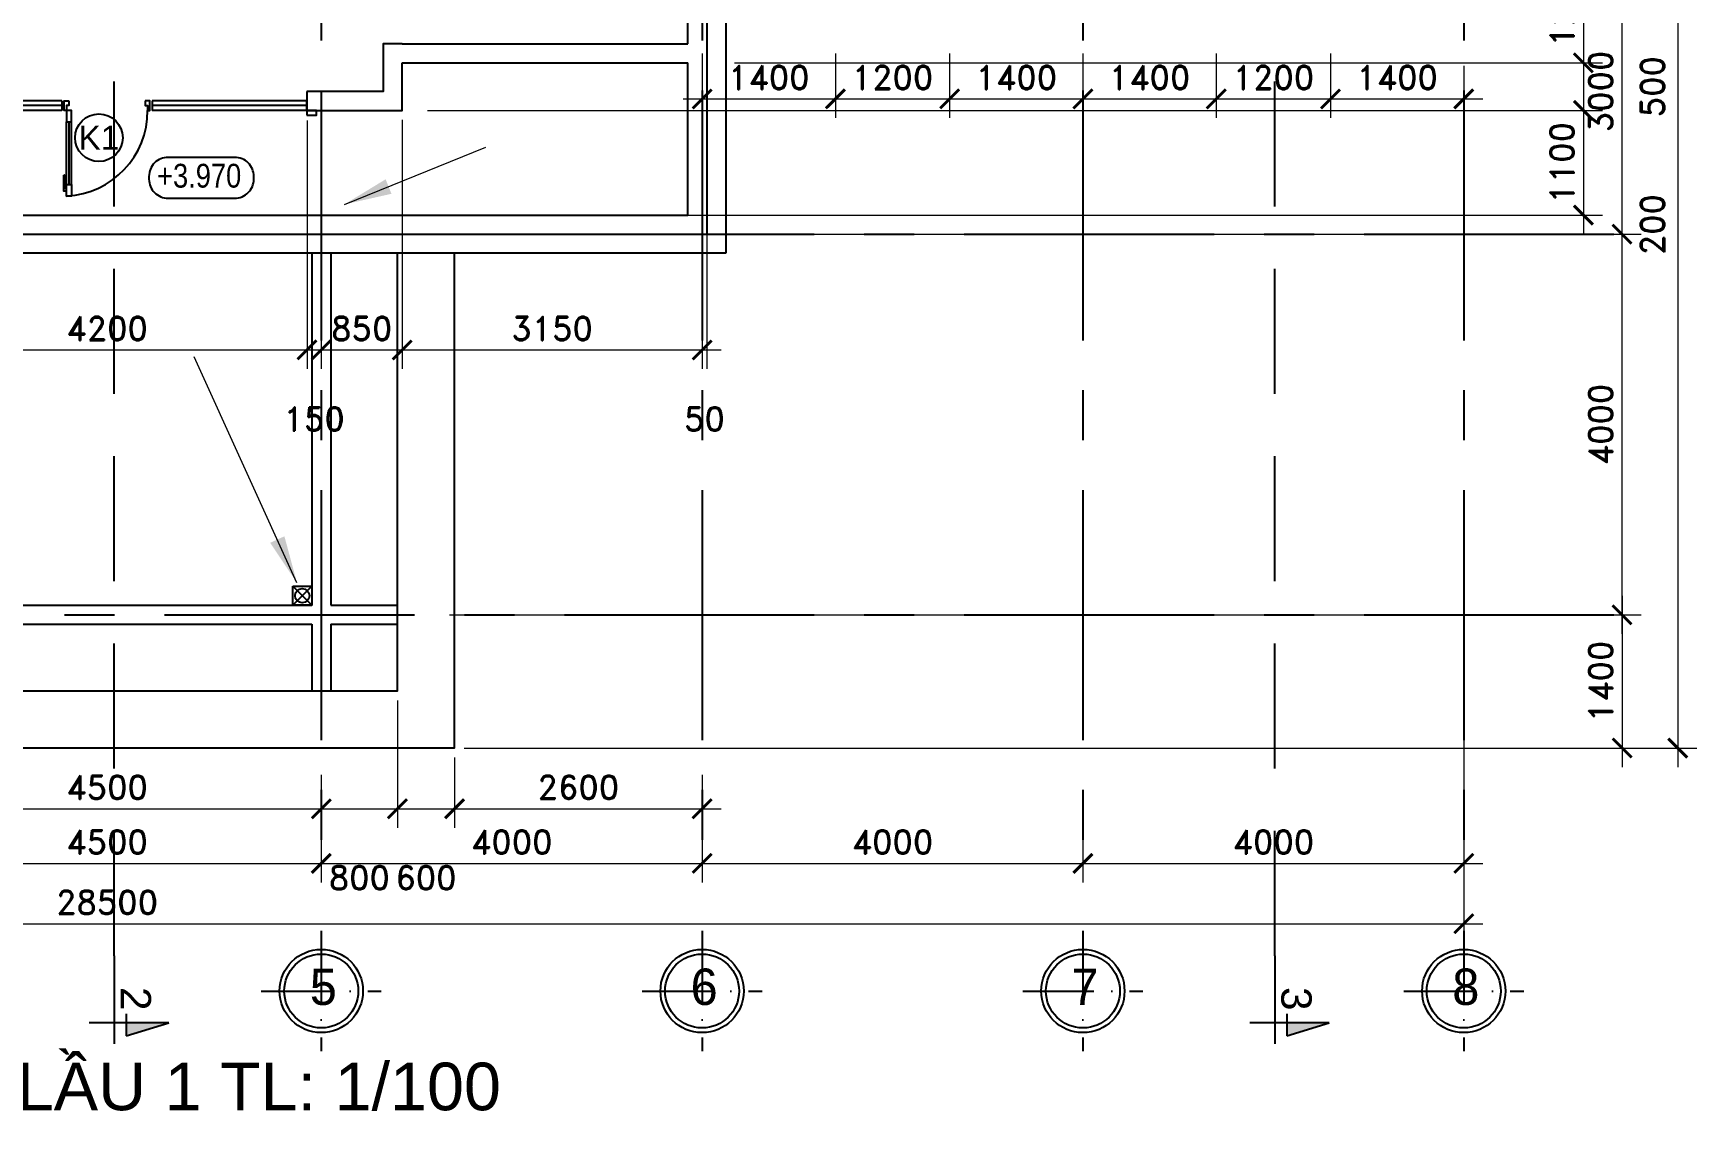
# Model space of a CAD drawing. Header units: inches. Extents: x 452443 to 881249, y 975131 to 1198310.
# Drawn here: x 640415 to 657887, y 1071120 to 1082547 of the extents above; entities that cross this region are included whole.
import ezdxf
from ezdxf.enums import TextEntityAlignment as Align

# ---------------------------------------------------------------- set-up
doc = ezdxf.new("R2010")
doc.units = ezdxf.units.IN
doc.header["$LTSCALE"] = 3.5
doc.header["$MEASUREMENT"] = 0
for name, pattern in [('ACAD_ISO10W100', [18, 12, -3, 0, -3]), ('CENTER', [2, 1.25, -0.25, 0.25, -0.25]), ('HIDDEN', [0.375, 0.25, -0.125])]:
    doc.linetypes.add(name, pattern=pattern)
for name, color, linetype in [('DOOR-84', 84, 'Continuous'), ('hatch', 4, 'Continuous'), ('hatch vl', 4, 'Continuous'), ('HATCH47', 47, 'Continuous'), ('Net thay', 140, 'Continuous'), ('Netcat', 5, 'Continuous'), ('Netthay_126', 126, 'Continuous'), ('NOI THAT', 42, 'Continuous'), ('phong', 2, 'Continuous'), ('text', 3, 'Continuous'), ('TEXT2', 7, 'Continuous'), ('thuocdo', 3, 'Continuous'), ('Truc', 252, 'Continuous'), ('VISIONABLE-LINE126', 126, 'Continuous')]:
    doc.layers.add(name, color=color, linetype=linetype)
doc.styles.add('chu 1', font='VHELVEN0.TTF')
doc.styles.add('romand', font='romand.shx')
doc.styles.add('STYLE5', font='VAVON_.TTF')
doc.styles.add('THONG', font='VHELVCN0.TTF', dxfattribs={"height": 250})
doc.styles.add('VNI-HELVE', font='VHELVEN0.TTF')
doc.dimstyles.new('TL100', dxfattribs={"dimscale": 100, "dimtxt": 2.5, "dimasz": 2, "dimexe": 2, "dimexo": 1, "dimgap": 1, "dimtad": 1, "dimdec": 0, "dimzin": 0, "dimdsep": 46, "dimtxsty": 'romand', "dimblk": 'ARCHTICK', "dimcen": 2, "dimdle": 2, "dimclrd": 256, "dimclre": 256, "dimclrt": 7, "dimadec": 0, "dimazin": 0, "dimtfac": 0.004, "dimtdec": 0, "dimtmove": 2, "dimatfit": 3, "dimfxl": 1, "dimtolj": 1, "dimtzin": 0, "dimlwd": 20, "dimlwe": 20, "dimarcsym": 1})

# ---------------------------------------------------------------- blocks, each defined once
blk = doc.blocks.new('truc tron')
at = {"layer": 'DOOR-84', "linetype": 'ACAD_ISO10W100', "ltscale": 20}
for p, q in [((0, -710), (0, 710)), ((710, 0), (-710, 0))]:
    blk.add_line(p, q, dxfattribs=at)
at = {"layer": 'DOOR-84', "linetype": 'Continuous'}
blk.add_circle((0, 0), 492, dxfattribs=at)
at = {"layer": 'NOI THAT', "linetype": 'Continuous'}
blk.add_circle((0, 0), 437, dxfattribs=at)
blk = doc.blocks.new('CUAB900')
for p, q in [((50, 780), (50, 120)), ((75, 120), (75, 780)), ((25, 51), (25, 79))]:
    blk.add_line(p, q)
for points in [[(50, 1000), (50, 950), (25, 950), (25, 900), (0, 900), (0, 1000)], [(850, 1000), (850, 950), (875, 950), (875, 900), (900, 900), (900, 1000)]]:
    blk.add_lwpolyline(points, close=True)
for points in [[(25, 780), (75, 780), (75, 900), (25, 900), (25, 780)], [(25, 97), (25, 780)], [(25, 51), (-3, 51), (-3, 220)], [(25, 79), (2, 79), (2, 220), (-3, 220)], [(25, 120), (75, 120), (75, 0), (25, 0), (25, 120)]]:
    blk.add_lwpolyline(points)
at = {"layer": 'hatch'}
blk.add_arc((-19, 893), 894, 272.8151, 0.458, dxfattribs=at)
blk = doc.blocks.new('dc')
at = {"layer": 'Netcat'}
blk.add_hatch(color=256, dxfattribs=at).paths.add_polyline_path([(828, 672), (828, 147), (989, 147)])
for p, q in [((828, 672), (828, -310)), ((989, 147), (828, 672)), ((0, 0), (1087, 0)), ((717, 147), (989, 147))]:
    blk.add_line(p, q, dxfattribs=at)
at = {"style": 'VNI-HELVE', "flags": 4}
blk.add_attdef('E', text='', height=375, dxfattribs=at).set_placement((482, 272), align=Align.MIDDLE_CENTER)
blk = doc.blocks.new('CAODO2')
at = {"layer": 'Net thay', "ltscale": 3}
blk.add_lwpolyline([(0, 0), (701, 0, 0.414214), (901, 200), (901, 229, 0.414214), (701, 429), (0, 429, 0.414214), (-200, 229), (-200, 200, 0.414214)], format="xyb", close=True, dxfattribs=at)
at = {"style": 'THONG', "flags": 4}
blk.add_attdef('%%P0.000', (-115, 111, 803), '', height=250, dxfattribs=at)
blk = doc.blocks.new('thu-nuoc')
blk.add_lwpolyline([(0, -200), (-200, -200), (-200, 0), (0, 0)], close=True)
blk.add_circle((-100, -100), 75)
at = {"layer": 'hatch'}
for p, q in [((-200, 0), (0, -200)), ((0, 0), (-200, -200))]:
    blk.add_line(p, q, dxfattribs=at)
blk = doc.blocks.new('_ArchTick')
at = {"color": 0, "linetype": 'ByBlock', "const_width": 0.15}
blk.add_lwpolyline([(-0.5, -0.5), (0.5, 0.5)], dxfattribs=at)
blk = doc.blocks.new('*D1856')
at = {"layer": 'DEFPOINTS', "color": 0}
for p in [(638940, 1074856), (643440, 1074856), (643440, 1073824)]:
    blk.add_point(p, dxfattribs=at)
at = {"layer": 'thuocdo', "lineweight": 20}
for p, q in [((638940, 1074756), (638940, 1073624)), ((643440, 1074756), (643440, 1073624)), ((638740, 1073824), (643640, 1073824))]:
    blk.add_line(p, q, dxfattribs=at)
at = {"layer": 'thuocdo', "lineweight": 20, "xscale": 200, "yscale": 200, "zscale": 200, "rotation": 180}
blk.add_blockref('_ArchTick', (638940, 1073824), dxfattribs=at)
at = {"layer": 'thuocdo', "lineweight": 20, "xscale": 200, "yscale": 200, "zscale": 200}
blk.add_blockref('_ArchTick', (643440, 1073824), dxfattribs=at)
at = {"layer": 'thuocdo', "color": 7, "insert": (641190, 1074049), "char_height": 250, "attachment_point": 5, "style": 'romand'}
blk.add_mtext('\\A1;4500', dxfattribs=at)
blk = doc.blocks.new('*D1857')
at = {"layer": 'DEFPOINTS', "color": 0}
for p in [(643440, 1074856), (647440, 1074856), (647440, 1073824)]:
    blk.add_point(p, dxfattribs=at)
at = {"layer": 'thuocdo', "lineweight": 20}
for p, q in [((643440, 1074756), (643440, 1073624)), ((647440, 1074756), (647440, 1073624)), ((643240, 1073824), (647640, 1073824))]:
    blk.add_line(p, q, dxfattribs=at)
at = {"layer": 'thuocdo', "lineweight": 20, "xscale": 200, "yscale": 200, "zscale": 200, "rotation": 180}
blk.add_blockref('_ArchTick', (643440, 1073824), dxfattribs=at)
at = {"layer": 'thuocdo', "lineweight": 20, "xscale": 200, "yscale": 200, "zscale": 200}
blk.add_blockref('_ArchTick', (647440, 1073824), dxfattribs=at)
at = {"layer": 'thuocdo', "color": 7, "insert": (645440, 1074049), "char_height": 250, "attachment_point": 5, "style": 'romand'}
blk.add_mtext('\\A1;4000', dxfattribs=at)
blk = doc.blocks.new('*D1858')
at = {"layer": 'DEFPOINTS', "color": 0}
for p in [(651440, 1074566), (647440, 1074263), (651440, 1073824)]:
    blk.add_point(p, dxfattribs=at)
at = {"layer": 'thuocdo', "lineweight": 20}
for p, q in [((651440, 1074466), (651440, 1073624)), ((647440, 1074163), (647440, 1073624)), ((647240, 1073824), (651640, 1073824))]:
    blk.add_line(p, q, dxfattribs=at)
at = {"layer": 'thuocdo', "lineweight": 20, "xscale": 200, "yscale": 200, "zscale": 200, "rotation": 180}
blk.add_blockref('_ArchTick', (647440, 1073824), dxfattribs=at)
at = {"layer": 'thuocdo', "lineweight": 20, "xscale": 200, "yscale": 200, "zscale": 200}
blk.add_blockref('_ArchTick', (651440, 1073824), dxfattribs=at)
at = {"layer": 'thuocdo', "color": 7, "insert": (649440, 1074049), "char_height": 250, "attachment_point": 5, "style": 'romand'}
blk.add_mtext('\\A1;4000', dxfattribs=at)
blk = doc.blocks.new('*D1859')
at = {"layer": 'DEFPOINTS', "color": 0}
for p in [(655440, 1075530), (651440, 1074566), (655440, 1073824)]:
    blk.add_point(p, dxfattribs=at)
at = {"layer": 'thuocdo', "lineweight": 20}
for p, q in [((655440, 1075430), (655440, 1073624)), ((651440, 1074466), (651440, 1073624)), ((651240, 1073824), (655640, 1073824))]:
    blk.add_line(p, q, dxfattribs=at)
at = {"layer": 'thuocdo', "lineweight": 20, "xscale": 200, "yscale": 200, "zscale": 200, "rotation": 180}
blk.add_blockref('_ArchTick', (651440, 1073824), dxfattribs=at)
at = {"layer": 'thuocdo', "lineweight": 20, "xscale": 200, "yscale": 200, "zscale": 200}
blk.add_blockref('_ArchTick', (655440, 1073824), dxfattribs=at)
at = {"layer": 'thuocdo', "color": 7, "insert": (653440, 1074049), "char_height": 250, "attachment_point": 5, "style": 'romand'}
blk.add_mtext('\\A1;4000', dxfattribs=at)
blk = doc.blocks.new('*D1868')
at = {"layer": 'DEFPOINTS', "color": 0}
for p in [(626940, 1075755), (655440, 1075755), (655440, 1073190)]:
    blk.add_point(p, dxfattribs=at)
at = {"layer": 'thuocdo', "lineweight": 20}
for p, q in [((626940, 1075655), (626940, 1072990)), ((655440, 1075655), (655440, 1072990)), ((626740, 1073190), (655640, 1073190))]:
    blk.add_line(p, q, dxfattribs=at)
at = {"layer": 'thuocdo', "lineweight": 20, "xscale": 200, "yscale": 200, "zscale": 200, "rotation": 180}
blk.add_blockref('_ArchTick', (626940, 1073190), dxfattribs=at)
at = {"layer": 'thuocdo', "lineweight": 20, "xscale": 200, "yscale": 200, "zscale": 200}
blk.add_blockref('_ArchTick', (655440, 1073190), dxfattribs=at)
at = {"layer": 'thuocdo', "color": 7, "insert": (641190, 1073415), "char_height": 250, "attachment_point": 5, "style": 'romand'}
blk.add_mtext('\\A1;28500', dxfattribs=at)
blk = doc.blocks.new('*D1877')
at = {"layer": 'DEFPOINTS', "color": 0}
for p in [(656208, 1083436), (657103, 1083436), (655910, 1080436)]:
    blk.add_point(p, dxfattribs=at)
at = {"layer": 'thuocdo', "lineweight": 20}
for p, q in [((657103, 1080236), (657103, 1083636)), ((656308, 1083436), (657303, 1083436)), ((656010, 1080436), (657303, 1080436))]:
    blk.add_line(p, q, dxfattribs=at)
at = {"layer": 'thuocdo', "lineweight": 20, "xscale": 200, "yscale": 200, "zscale": 200}
for p, rotation in [((657103, 1083436), 90), ((657103, 1080436), 270)]:
    blk.add_blockref('_ArchTick', p, dxfattribs=dict(at, rotation=rotation))
at = {"layer": 'thuocdo', "color": 7, "insert": (656878, 1081936), "char_height": 250, "attachment_point": 5, "rotation": 90, "style": 'romand'}
blk.add_mtext('\\A1;3000', dxfattribs=at)
blk = doc.blocks.new('*D1883')
at = {"layer": 'DEFPOINTS', "color": 0}
for p in [(656428, 1097936), (656403, 1075036), (657687, 1075036)]:
    blk.add_point(p, dxfattribs=at)
at = {"layer": 'thuocdo', "lineweight": 20}
for p, q in [((657687, 1098136), (657687, 1074836)), ((656528, 1097936), (657887, 1097936)), ((656503, 1075036), (657887, 1075036))]:
    blk.add_line(p, q, dxfattribs=at)
at = {"layer": 'thuocdo', "lineweight": 20, "xscale": 200, "yscale": 200, "zscale": 200}
for p, rotation in [((657687, 1097936), 90), ((657687, 1075036), 270)]:
    blk.add_blockref('_ArchTick', p, dxfattribs=dict(at, rotation=rotation))
at = {"layer": 'thuocdo', "color": 7, "insert": (657462, 1086486), "char_height": 250, "attachment_point": 5, "rotation": 90, "style": 'romand'}
blk.add_mtext('\\A1;22900', dxfattribs=at)
blk = doc.blocks.new('*D1884')
at = {"layer": 'DEFPOINTS', "color": 0}
for p in [(656067, 1080436), (657103, 1080436), (656370, 1076436)]:
    blk.add_point(p, dxfattribs=at)
at = {"layer": 'thuocdo', "lineweight": 20}
for p, q in [((657103, 1076236), (657103, 1080636)), ((656167, 1080436), (657303, 1080436)), ((656470, 1076436), (657303, 1076436))]:
    blk.add_line(p, q, dxfattribs=at)
at = {"layer": 'thuocdo', "lineweight": 20, "xscale": 200, "yscale": 200, "zscale": 200}
for p, rotation in [((657103, 1080436), 90), ((657103, 1076436), 270)]:
    blk.add_blockref('_ArchTick', p, dxfattribs=dict(at, rotation=rotation))
at = {"layer": 'thuocdo', "color": 7, "insert": (656878, 1078436), "char_height": 250, "attachment_point": 5, "rotation": 90, "style": 'romand'}
blk.add_mtext('\\A1;4000', dxfattribs=at)
blk = doc.blocks.new('*D2047')
at = {"layer": 'DEFPOINTS', "color": 0}
for p in [(647440, 1082436), (648840, 1082436), (648840, 1081857)]:
    blk.add_point(p, dxfattribs=at)
at = {"layer": 'thuocdo', "lineweight": 20}
for p, q in [((647440, 1082336), (647440, 1081657)), ((648840, 1082336), (648840, 1081657)), ((647240, 1081857), (649040, 1081857))]:
    blk.add_line(p, q, dxfattribs=at)
at = {"layer": 'thuocdo', "lineweight": 20, "xscale": 200, "yscale": 200, "zscale": 200, "rotation": 180}
blk.add_blockref('_ArchTick', (647440, 1081857), dxfattribs=at)
at = {"layer": 'thuocdo', "lineweight": 20, "xscale": 200, "yscale": 200, "zscale": 200}
blk.add_blockref('_ArchTick', (648840, 1081857), dxfattribs=at)
at = {"layer": 'thuocdo', "color": 7, "insert": (648140, 1082082), "char_height": 250, "attachment_point": 5, "style": 'romand'}
blk.add_mtext('\\A1;1400', dxfattribs=at)
blk = doc.blocks.new('*D2048')
at = {"layer": 'DEFPOINTS', "color": 0}
for p in [(648840, 1082436), (650040, 1082436), (650040, 1081857)]:
    blk.add_point(p, dxfattribs=at)
at = {"layer": 'thuocdo', "lineweight": 20}
for p, q in [((648840, 1082336), (648840, 1081657)), ((650040, 1082336), (650040, 1081657)), ((648640, 1081857), (650240, 1081857))]:
    blk.add_line(p, q, dxfattribs=at)
at = {"layer": 'thuocdo', "lineweight": 20, "xscale": 200, "yscale": 200, "zscale": 200, "rotation": 180}
blk.add_blockref('_ArchTick', (648840, 1081857), dxfattribs=at)
at = {"layer": 'thuocdo', "lineweight": 20, "xscale": 200, "yscale": 200, "zscale": 200}
blk.add_blockref('_ArchTick', (650040, 1081857), dxfattribs=at)
at = {"layer": 'thuocdo', "color": 7, "insert": (649440, 1082082), "char_height": 250, "attachment_point": 5, "style": 'romand'}
blk.add_mtext('\\A1;1200', dxfattribs=at)
blk = doc.blocks.new('*D2049')
at = {"layer": 'DEFPOINTS', "color": 0}
for p in [(650040, 1082436), (651440, 1082436), (651440, 1081857)]:
    blk.add_point(p, dxfattribs=at)
at = {"layer": 'thuocdo', "lineweight": 20}
for p, q in [((650040, 1082336), (650040, 1081657)), ((651440, 1082336), (651440, 1081657)), ((649840, 1081857), (651640, 1081857))]:
    blk.add_line(p, q, dxfattribs=at)
at = {"layer": 'thuocdo', "lineweight": 20, "xscale": 200, "yscale": 200, "zscale": 200, "rotation": 180}
blk.add_blockref('_ArchTick', (650040, 1081857), dxfattribs=at)
at = {"layer": 'thuocdo', "lineweight": 20, "xscale": 200, "yscale": 200, "zscale": 200}
blk.add_blockref('_ArchTick', (651440, 1081857), dxfattribs=at)
at = {"layer": 'thuocdo', "color": 7, "insert": (650740, 1082082), "char_height": 250, "attachment_point": 5, "style": 'romand'}
blk.add_mtext('\\A1;1400', dxfattribs=at)
blk = doc.blocks.new('*D2050')
at = {"layer": 'DEFPOINTS', "color": 0}
for p in [(651440, 1082436), (652840, 1082436), (652840, 1081857)]:
    blk.add_point(p, dxfattribs=at)
at = {"layer": 'thuocdo', "lineweight": 20}
for p, q in [((651440, 1082336), (651440, 1081657)), ((652840, 1082336), (652840, 1081657)), ((651240, 1081857), (653040, 1081857))]:
    blk.add_line(p, q, dxfattribs=at)
at = {"layer": 'thuocdo', "lineweight": 20, "xscale": 200, "yscale": 200, "zscale": 200, "rotation": 180}
blk.add_blockref('_ArchTick', (651440, 1081857), dxfattribs=at)
at = {"layer": 'thuocdo', "lineweight": 20, "xscale": 200, "yscale": 200, "zscale": 200}
blk.add_blockref('_ArchTick', (652840, 1081857), dxfattribs=at)
at = {"layer": 'thuocdo', "color": 7, "insert": (652140, 1082082), "char_height": 250, "attachment_point": 5, "style": 'romand'}
blk.add_mtext('\\A1;1400', dxfattribs=at)
blk = doc.blocks.new('*D2051')
at = {"layer": 'DEFPOINTS', "color": 0}
for p in [(652840, 1082436), (654040, 1082436), (654040, 1081857)]:
    blk.add_point(p, dxfattribs=at)
at = {"layer": 'thuocdo', "lineweight": 20}
for p, q in [((652840, 1082336), (652840, 1081657)), ((654040, 1082336), (654040, 1081657)), ((652640, 1081857), (654240, 1081857))]:
    blk.add_line(p, q, dxfattribs=at)
at = {"layer": 'thuocdo', "lineweight": 20, "xscale": 200, "yscale": 200, "zscale": 200, "rotation": 180}
blk.add_blockref('_ArchTick', (652840, 1081857), dxfattribs=at)
at = {"layer": 'thuocdo', "lineweight": 20, "xscale": 200, "yscale": 200, "zscale": 200}
blk.add_blockref('_ArchTick', (654040, 1081857), dxfattribs=at)
at = {"layer": 'thuocdo', "color": 7, "insert": (653440, 1082082), "char_height": 250, "attachment_point": 5, "style": 'romand'}
blk.add_mtext('\\A1;1200', dxfattribs=at)
blk = doc.blocks.new('*D2052')
at = {"layer": 'DEFPOINTS', "color": 0}
for p in [(654040, 1082436), (655440, 1082306), (655440, 1081857)]:
    blk.add_point(p, dxfattribs=at)
at = {"layer": 'thuocdo', "lineweight": 20}
for p, q in [((654040, 1082336), (654040, 1081657)), ((655440, 1082206), (655440, 1081657)), ((653840, 1081857), (655640, 1081857))]:
    blk.add_line(p, q, dxfattribs=at)
at = {"layer": 'thuocdo', "lineweight": 20, "xscale": 200, "yscale": 200, "zscale": 200, "rotation": 180}
blk.add_blockref('_ArchTick', (654040, 1081857), dxfattribs=at)
at = {"layer": 'thuocdo', "lineweight": 20, "xscale": 200, "yscale": 200, "zscale": 200}
blk.add_blockref('_ArchTick', (655440, 1081857), dxfattribs=at)
at = {"layer": 'thuocdo', "color": 7, "insert": (654740, 1082082), "char_height": 250, "attachment_point": 5, "style": 'romand'}
blk.add_mtext('\\A1;1400', dxfattribs=at)
blk = doc.blocks.new('*D2345')
at = {"layer": 'DEFPOINTS', "color": 0}
for p in [(647747, 1083436), (647747, 1082236), (656697, 1082236)]:
    blk.add_point(p, dxfattribs=at)
at = {"layer": 'thuocdo', "lineweight": 20}
for p, q in [((656697, 1083636), (656697, 1082036)), ((647847, 1083436), (656897, 1083436)), ((647847, 1082236), (656897, 1082236))]:
    blk.add_line(p, q, dxfattribs=at)
at = {"layer": 'thuocdo', "lineweight": 20, "xscale": 200, "yscale": 200, "zscale": 200}
for p, rotation in [((656697, 1083436), 90), ((656697, 1082236), 270)]:
    blk.add_blockref('_ArchTick', p, dxfattribs=dict(at, rotation=rotation))
at = {"layer": 'thuocdo', "color": 7, "insert": (656472, 1082836), "char_height": 250, "attachment_point": 5, "rotation": 90, "style": 'romand'}
blk.add_mtext('\\A1;1200', dxfattribs=at)
blk = doc.blocks.new('*D2346')
at = {"layer": 'DEFPOINTS', "color": 0}
for p in [(644687, 1076436), (644840, 1075036), (657103, 1075036)]:
    blk.add_point(p, dxfattribs=at)
at = {"layer": 'thuocdo', "lineweight": 20}
for p, q in [((657103, 1076636), (657103, 1074836)), ((644787, 1076436), (657303, 1076436)), ((644940, 1075036), (657303, 1075036))]:
    blk.add_line(p, q, dxfattribs=at)
at = {"layer": 'thuocdo', "lineweight": 20, "xscale": 200, "yscale": 200, "zscale": 200}
for p, rotation in [((657103, 1076436), 90), ((657103, 1075036), 270)]:
    blk.add_blockref('_ArchTick', p, dxfattribs=dict(at, rotation=rotation))
at = {"layer": 'thuocdo', "color": 7, "insert": (656878, 1075736), "char_height": 250, "attachment_point": 5, "rotation": 90, "style": 'romand'}
blk.add_mtext('\\A1;1400', dxfattribs=at)
blk = doc.blocks.new('*D2357')
at = {"layer": 'DEFPOINTS', "color": 0}
for p in [(647681, 1082236), (644957, 1081736), (656697, 1081736)]:
    blk.add_point(p, dxfattribs=at)
at = {"layer": 'thuocdo', "lineweight": 20}
for p, q in [((656697, 1082436), (656697, 1081536)), ((647781, 1082236), (656897, 1082236)), ((645057, 1081736), (656897, 1081736))]:
    blk.add_line(p, q, dxfattribs=at)
at = {"layer": 'thuocdo', "lineweight": 20, "xscale": 200, "yscale": 200, "zscale": 200}
for p, rotation in [((656697, 1082236), 90), ((656697, 1081736), 270)]:
    blk.add_blockref('_ArchTick', p, dxfattribs=dict(at, rotation=rotation))
at = {"layer": 'thuocdo', "color": 7, "insert": (657422, 1081986), "char_height": 250, "attachment_point": 5, "rotation": 90, "style": 'romand'}
blk.add_mtext('\\A1;500', dxfattribs=at)
blk = doc.blocks.new('*D2371')
at = {"layer": 'DEFPOINTS', "color": 0}
for p in [(638940, 1074856), (643440, 1074856), (643440, 1074398)]:
    blk.add_point(p, dxfattribs=at)
at = {"layer": 'thuocdo', "linetype": 'Continuous', "lineweight": 20}
for p, q in [((638940, 1074756), (638940, 1074198)), ((643440, 1074756), (643440, 1074198)), ((638740, 1074398), (643640, 1074398))]:
    blk.add_line(p, q, dxfattribs=at)
at = {"layer": 'thuocdo', "lineweight": 20, "xscale": 200, "yscale": 200, "zscale": 200, "rotation": 180}
blk.add_blockref('_ArchTick', (638940, 1074398), dxfattribs=at)
at = {"layer": 'thuocdo', "lineweight": 20, "xscale": 200, "yscale": 200, "zscale": 200}
blk.add_blockref('_ArchTick', (643440, 1074398), dxfattribs=at)
at = {"layer": 'thuocdo', "color": 7, "insert": (641190, 1074623), "char_height": 250, "attachment_point": 5, "style": 'romand'}
blk.add_mtext('\\A1;4500', dxfattribs=at)
blk = doc.blocks.new('*D2372')
at = {"layer": 'DEFPOINTS', "color": 0}
for p in [(644240, 1075636), (643440, 1074856), (644240, 1074398)]:
    blk.add_point(p, dxfattribs=at)
at = {"layer": 'thuocdo', "linetype": 'Continuous', "lineweight": 20}
for p, q in [((644240, 1075536), (644240, 1074198)), ((643440, 1074756), (643440, 1074198)), ((643240, 1074398), (644440, 1074398))]:
    blk.add_line(p, q, dxfattribs=at)
at = {"layer": 'thuocdo', "lineweight": 20, "xscale": 200, "yscale": 200, "zscale": 200, "rotation": 180}
blk.add_blockref('_ArchTick', (643440, 1074398), dxfattribs=at)
at = {"layer": 'thuocdo', "lineweight": 20, "xscale": 200, "yscale": 200, "zscale": 200}
blk.add_blockref('_ArchTick', (644240, 1074398), dxfattribs=at)
at = {"layer": 'thuocdo', "color": 7, "insert": (643840, 1073673), "char_height": 250, "attachment_point": 5, "style": 'romand'}
blk.add_mtext('\\A1;800', dxfattribs=at)
blk = doc.blocks.new('*D2373')
at = {"layer": 'DEFPOINTS', "color": 0}
for p in [(644240, 1075636), (644840, 1075036), (644840, 1074398)]:
    blk.add_point(p, dxfattribs=at)
at = {"layer": 'thuocdo', "linetype": 'Continuous', "lineweight": 20}
for p, q in [((644240, 1075536), (644240, 1074198)), ((644840, 1074936), (644840, 1074198)), ((644040, 1074398), (645040, 1074398))]:
    blk.add_line(p, q, dxfattribs=at)
at = {"layer": 'thuocdo', "lineweight": 20, "xscale": 200, "yscale": 200, "zscale": 200, "rotation": 180}
blk.add_blockref('_ArchTick', (644240, 1074398), dxfattribs=at)
at = {"layer": 'thuocdo', "lineweight": 20, "xscale": 200, "yscale": 200, "zscale": 200}
blk.add_blockref('_ArchTick', (644840, 1074398), dxfattribs=at)
at = {"layer": 'thuocdo', "color": 7, "insert": (644540, 1073673), "char_height": 250, "attachment_point": 5, "style": 'romand'}
blk.add_mtext('\\A1;600', dxfattribs=at)
blk = doc.blocks.new('*D2377')
at = {"layer": 'DEFPOINTS', "color": 0}
for p in [(639090, 1081736), (643290, 1081731), (643290, 1079219)]:
    blk.add_point(p, dxfattribs=at)
at = {"layer": 'thuocdo', "linetype": 'Continuous', "lineweight": 20}
for p, q in [((639090, 1081636), (639090, 1079019)), ((643290, 1081631), (643290, 1079019)), ((638890, 1079219), (643490, 1079219))]:
    blk.add_line(p, q, dxfattribs=at)
at = {"layer": 'thuocdo', "lineweight": 20, "xscale": 200, "yscale": 200, "zscale": 200, "rotation": 180}
blk.add_blockref('_ArchTick', (639090, 1079219), dxfattribs=at)
at = {"layer": 'thuocdo', "lineweight": 20, "xscale": 200, "yscale": 200, "zscale": 200}
blk.add_blockref('_ArchTick', (643290, 1079219), dxfattribs=at)
at = {"layer": 'thuocdo', "color": 7, "insert": (641190, 1079444), "char_height": 250, "attachment_point": 5, "style": 'romand'}
blk.add_mtext('\\A1;4200', dxfattribs=at)
blk = doc.blocks.new('*D2378')
at = {"layer": 'DEFPOINTS', "color": 0}
for p in [(643290, 1081731), (643440, 1081731), (643440, 1079219)]:
    blk.add_point(p, dxfattribs=at)
at = {"layer": 'thuocdo', "linetype": 'Continuous', "lineweight": 20}
for p, q in [((643290, 1081631), (643290, 1079019)), ((643440, 1081631), (643440, 1079019)), ((643290, 1079219), (643440, 1079219))]:
    blk.add_line(p, q, dxfattribs=at)
at = {"layer": 'thuocdo', "color": 7, "insert": (643365, 1078494), "char_height": 250, "attachment_point": 5, "style": 'romand'}
blk.add_mtext('\\A1;150', dxfattribs=at)
blk = doc.blocks.new('*D2379')
at = {"layer": 'DEFPOINTS', "color": 0}
for p in [(643440, 1081731), (644290, 1081736), (644290, 1079219)]:
    blk.add_point(p, dxfattribs=at)
at = {"layer": 'thuocdo', "linetype": 'Continuous', "lineweight": 20}
for p, q in [((643440, 1081631), (643440, 1079019)), ((644290, 1081636), (644290, 1079019)), ((643240, 1079219), (644490, 1079219))]:
    blk.add_line(p, q, dxfattribs=at)
at = {"layer": 'thuocdo', "lineweight": 20, "xscale": 200, "yscale": 200, "zscale": 200, "rotation": 180}
blk.add_blockref('_ArchTick', (643440, 1079219), dxfattribs=at)
at = {"layer": 'thuocdo', "lineweight": 20, "xscale": 200, "yscale": 200, "zscale": 200}
blk.add_blockref('_ArchTick', (644290, 1079219), dxfattribs=at)
at = {"layer": 'thuocdo', "color": 7, "insert": (643865, 1079444), "char_height": 250, "attachment_point": 5, "style": 'romand'}
blk.add_mtext('\\A1;850', dxfattribs=at)
blk = doc.blocks.new('*D2380')
at = {"layer": 'DEFPOINTS', "color": 0}
for p in [(644290, 1081736), (647440, 1080134), (647440, 1079219)]:
    blk.add_point(p, dxfattribs=at)
at = {"layer": 'thuocdo', "linetype": 'Continuous', "lineweight": 20}
for p, q in [((644290, 1081636), (644290, 1079019)), ((647440, 1080034), (647440, 1079019)), ((644090, 1079219), (647640, 1079219))]:
    blk.add_line(p, q, dxfattribs=at)
at = {"layer": 'thuocdo', "lineweight": 20, "xscale": 200, "yscale": 200, "zscale": 200, "rotation": 180}
blk.add_blockref('_ArchTick', (644290, 1079219), dxfattribs=at)
at = {"layer": 'thuocdo', "lineweight": 20, "xscale": 200, "yscale": 200, "zscale": 200}
blk.add_blockref('_ArchTick', (647440, 1079219), dxfattribs=at)
at = {"layer": 'thuocdo', "color": 7, "insert": (645865, 1079444), "char_height": 250, "attachment_point": 5, "style": 'romand'}
blk.add_mtext('\\A1;3150', dxfattribs=at)
blk = doc.blocks.new('*D2382')
at = {"layer": 'DEFPOINTS', "color": 0}
for p in [(647440, 1080634), (647490, 1080634), (647490, 1079219)]:
    blk.add_point(p, dxfattribs=at)
at = {"layer": 'thuocdo', "linetype": 'Continuous', "lineweight": 20}
for p, q in [((647440, 1080534), (647440, 1079019)), ((647490, 1080534), (647490, 1079019)), ((647440, 1079219), (647490, 1079219))]:
    blk.add_line(p, q, dxfattribs=at)
at = {"layer": 'thuocdo', "color": 7, "insert": (647465, 1078494), "char_height": 250, "attachment_point": 5, "style": 'romand'}
blk.add_mtext('\\A1;50', dxfattribs=at)
blk = doc.blocks.new('*D2386')
at = {"layer": 'DEFPOINTS', "color": 0}
for p in [(644456, 1081736), (644206, 1080636), (656697, 1080636)]:
    blk.add_point(p, dxfattribs=at)
at = {"layer": 'thuocdo', "lineweight": 20}
for p, q in [((656697, 1081936), (656697, 1080436)), ((644556, 1081736), (656897, 1081736)), ((644306, 1080636), (656897, 1080636))]:
    blk.add_line(p, q, dxfattribs=at)
at = {"layer": 'thuocdo', "lineweight": 20, "xscale": 200, "yscale": 200, "zscale": 200}
for p, rotation in [((656697, 1081736), 90), ((656697, 1080636), 270)]:
    blk.add_blockref('_ArchTick', p, dxfattribs=dict(at, rotation=rotation))
at = {"layer": 'thuocdo', "color": 7, "insert": (656472, 1081186), "char_height": 250, "attachment_point": 5, "rotation": 90, "style": 'romand'}
blk.add_mtext('\\A1;1100', dxfattribs=at)
blk = doc.blocks.new('*D2387')
at = {"layer": 'DEFPOINTS', "color": 0}
for p in [(644840, 1075036), (647440, 1074856), (647440, 1074398)]:
    blk.add_point(p, dxfattribs=at)
at = {"layer": 'thuocdo', "lineweight": 20}
for p, q in [((644840, 1074936), (644840, 1074198)), ((647440, 1074756), (647440, 1074198)), ((644640, 1074398), (647640, 1074398))]:
    blk.add_line(p, q, dxfattribs=at)
at = {"layer": 'thuocdo', "lineweight": 20, "xscale": 200, "yscale": 200, "zscale": 200, "rotation": 180}
blk.add_blockref('_ArchTick', (644840, 1074398), dxfattribs=at)
at = {"layer": 'thuocdo', "lineweight": 20, "xscale": 200, "yscale": 200, "zscale": 200}
blk.add_blockref('_ArchTick', (647440, 1074398), dxfattribs=at)
at = {"layer": 'thuocdo', "color": 7, "insert": (646140, 1074623), "char_height": 250, "attachment_point": 5, "style": 'romand'}
blk.add_mtext('\\A1;2600', dxfattribs=at)
blk = doc.blocks.new('*D2413')
at = {"layer": 'DEFPOINTS', "color": 0}
for p in [(647636, 1080636), (647636, 1080436), (656697, 1080436)]:
    blk.add_point(p, dxfattribs=at)
at = {"layer": 'thuocdo', "lineweight": 20}
for p, q in [((647736, 1080636), (656897, 1080636)), ((656697, 1080636), (656697, 1080436)), ((647736, 1080436), (656897, 1080436))]:
    blk.add_line(p, q, dxfattribs=at)
at = {"layer": 'thuocdo', "color": 7, "insert": (657422, 1080536), "char_height": 250, "attachment_point": 5, "rotation": 90, "style": 'romand'}
blk.add_mtext('\\A1;200', dxfattribs=at)

msp = doc.modelspace()

# ---------------------------------------------------------------- linework, layer by layer
at = {"layer": 'DOOR-84'}
for points in [[(640715, 1081836.5), (639089.8, 1081836.5)], [(640715, 1081786.5), (639089.8, 1081786.5)], [(640715, 1081736.5), (639089.8, 1081736.5)], [(640715, 1081836.5), (640715, 1081736.5)], [(643290.1, 1081836.5), (641665, 1081836.5)], [(641665, 1081836.5), (641665, 1081736.5)], [(643290, 1081786.5), (641665, 1081786.5)], [(643290, 1081736.5), (641665, 1081736.5)], [(643290.1, 1081736.5), (643290.1, 1081836.5)]]:
    msp.add_lwpolyline(points, dxfattribs=at)
msp.add_lwpolyline([(643289.8, 1081686.5), (643389.8, 1081686.5), (643389.8, 1081736.5), (643289.8, 1081736.5)], close=True, dxfattribs=at)
at = {"layer": 'hatch vl'}
msp.add_circle((641104, 1081449.2), 250, dxfattribs=at)
at = {"layer": 'HATCH47', "linetype": 'HIDDEN', "ltscale": 1500}
for points in [[(641265.9, 1072852.4), (641265.9, 1099947.9)], [(653456.8, 1072852.4), (653456.8, 1099947.9)]]:
    msp.add_lwpolyline(points, dxfattribs=at)
at = {"layer": 'Net thay'}
for points in [[(637539.7, 1080236.5), (637539.7, 1075036.5), (644839.9, 1075036.5), (644839.9, 1080236.5)], [(638139.7, 1080236.5), (638139.7, 1075636.5), (644239.9, 1075636.5), (644239.9, 1080236.5)]]:
    msp.add_lwpolyline(points, dxfattribs=at)
at = {"layer": 'Netthay_126'}
for p, q in [((647689.8, 1083436.5), (647689.8, 1080236.5)), ((647689.8, 1080236.5), (634689.8, 1080236.5))]:
    msp.add_line(p, q, dxfattribs=at)
for points in [[(640715, 1081736.5), (639089.8, 1081736.5)], [(643290, 1081736.5), (641665, 1081736.5)], [(643339.8, 1080236.5), (643339.8, 1076536.5)], [(643539.8, 1080236.5), (643539.8, 1076536.5)], [(639039.8, 1076536.5), (643339.8, 1076536.5)], [(643539.8, 1076536.5), (644239.9, 1076536.5)], [(639039.8, 1076336.5), (643339.8, 1076336.5)], [(643339.8, 1076336.5), (643339.8, 1075636.5)], [(643539.8, 1076336.5), (644239.9, 1076336.5)], [(643539.8, 1076336.5), (643539.8, 1075636.5)]]:
    msp.add_lwpolyline(points, dxfattribs=at)
at = {"layer": 'phong'}
for p in [(647489.8, 1083436.5), (634889.8, 1080436.5)]:
    msp.add_line(p, (647489.8, 1080436.5), dxfattribs=at)
for points in [[(647289.8, 1082436.5), (647289.8, 1083436.5)], [(644290.2, 1082436.5), (644090.2, 1082436.5), (644090.2, 1081936.5), (643289.8, 1081936.5)], [(644290.2, 1082436.5), (647289.8, 1082436.5)], [(635089.8, 1082236.5), (635089.8, 1080636.5), (647289.8, 1080636.5), (647289.8, 1082236.5)], [(643289.8, 1081736.5), (644290.2, 1081736.5), (644290.2, 1082236.5)], [(644290.2, 1082236.5), (647289.8, 1082236.5)], [(643289.8, 1081736.5), (643290.1, 1081936.5)]]:
    msp.add_lwpolyline(points, dxfattribs=at)
at = {"layer": 'Truc', "linetype": 'CENTER', "ltscale": 600}
for points in [[(643439.8, 1098745.1), (643439.8, 1073652.5)], [(647439.8, 1098745.1), (647439.8, 1073652.5)], [(651439.8, 1098745.1), (651439.8, 1073652.5)], [(655439.8, 1098745.1), (655439.8, 1073652.5)], [(624992.9, 1080436.5), (657529.9, 1080436.5)], [(624992.9, 1076436.5), (657529.9, 1076436.5)]]:
    msp.add_lwpolyline(points, dxfattribs=at)

# ---------------------------------------------------------------- block references
at = {"rotation": 180}
msp.add_blockref('thu-nuoc', (643139.8, 1076536.5), dxfattribs=at)
at = {"layer": 'DOOR-84'}
msp.add_blockref('CUAB900', (640740, 1080836.5), dxfattribs=at)
at = {"layer": 'phong'}
msp.add_blockref('CAODO2', (641830.4, 1080814.1), dxfattribs=at).add_auto_attribs({'%%P0.000': '+3.970'})
ref = msp.add_blockref('dc', (641265.9, 1072852.4), dxfattribs=dict(at, xscale=0.8499999999767169, yscale=0.8499999999767169, zscale=0.8500000000058208, rotation=270))
ref.add_attrib('E', '2', dxfattribs={"layer": '0', "height": 318.8, "rotation": 270, "style": 'VNI-HELVE'}).set_placement((641492.1, 1072401.3), align=Align.MIDDLE_CENTER)
ref = msp.add_blockref('dc', (653456.8, 1072852.4), dxfattribs=dict(at, xscale=0.8499999999767169, yscale=0.8499999999767169, zscale=0.8500000000058208, rotation=270))
ref.add_attrib('E', '3', dxfattribs={"layer": '0', "height": 318.8, "rotation": 270, "style": 'VNI-HELVE'}).set_placement((653683, 1072401.3), align=Align.MIDDLE_CENTER)
at = {"layer": 'VISIONABLE-LINE126', "linetype": 'Continuous', "xscale": 0.8886240000138059, "yscale": 0.8886240000138059, "zscale": 0.8886240000138059, "rotation": 180}
for p in [(643439.8, 1072482.8), (647439.8, 1072482.8), (651439.8, 1072482.8), (655439.8, 1072482.8)]:
    msp.add_blockref('truc tron', p, dxfattribs=at)

# ---------------------------------------------------------------- texts
at = {"insert": (641104, 1081449.2), "char_height": 250, "width": 407.041, "attachment_point": 5, "style": 'chu 1'}
msp.add_mtext('K1', dxfattribs=at)
at = {"layer": 'text', "linetype": 'Continuous', "style": 'STYLE5'}
for s, p in [('5', (643461.6, 1072336.2)), ('6', (647461.6, 1072336.2)), ('7', (651461.6, 1072336.2)), ('8', (655461.6, 1072336.2))]:
    msp.add_text(s, height=382.5, dxfattribs=at).set_placement(p, align=Align.CENTER)
at = {"layer": 'TEXT2', "insert": (636399.7, 1071730), "char_height": 500, "attachment_point": 1, "style": 'VNI-HELVE'}
msp.add_mtext_dynamic_manual_height_columns('{\\C7;MAËT BAÈNG LAÀU 1 TL: 1/100}', width=16977.87, gutter_width=1000, heights=[0], dxfattribs=at)

# ---------------------------------------------------------------- dimensions: what is measured, and where the dimension line sits
at = {"layer": 'thuocdo'}
for base, p1, p2, override, picture, middle in [((657687, 1075036.5), (656428.2, 1097936.5), (656402.8, 1075036.5), {"dimarcsym": 1}, '*D1883', (657462, 1086486.5)), ((656696.5, 1082236.5), (647747, 1083436.5), (647747, 1082236.5), {"dimfxl": 10, "dimarcsym": 1}, '*D2345', (656471.5, 1082836.5)), ((657102.8, 1083436.5), (655910.5, 1080436.5), (656208.2, 1083436.5), {"dimarcsym": 1}, '*D1877', (656877.8, 1081936.5)), ((656696.5, 1081736.5), (647681.1, 1082236.5), (644956.7, 1081736.5), {"dimarcsym": 1}, '*D2357', (657421.5, 1081986.5)), ((656696.5, 1080636.5), (644456.5, 1081736.5), (644206.3, 1080636.5), {"dimarcsym": 1}, '*D2386', (656471.5, 1081186.5)), ((656696.5, 1080436.5), (647636, 1080636.5), (647636, 1080436.5), {"dimarcsym": 1}, '*D2413', (657421.5, 1080536.5)), ((657102.8, 1080436.5), (656369.8, 1076436.5), (656066.8, 1080436.5), {"dimarcsym": 1}, '*D1884', (656877.8, 1078436.5)), ((657102.8, 1075036.5), (644686.5, 1076436.5), (644839.9, 1075036.5), {"dimarcsym": 1}, '*D2346', (656877.8, 1075736.5))]:
    dim = msp.add_linear_dim(base=base, p1=p1, p2=p2, angle=90, dimstyle='TL100', override=override, dxfattribs=at)
    dim.commit()
    dim.dimension.update_dxf_attribs({"geometry": picture, "text_midpoint": middle})
for base, p1, p2, override, picture, middle in [((648839.8, 1081857.5), (647439.8, 1082436.5), (648839.8, 1082436.5), {"dimfxl": 10, "dimarcsym": 1}, '*D2047', (648139.8, 1082082.5)), ((650039.8, 1081857.5), (648839.8, 1082436.5), (650039.8, 1082436.5), {"dimfxl": 10, "dimarcsym": 1}, '*D2048', (649439.8, 1082082.5)), ((651439.8, 1081857.5), (650039.8, 1082436.5), (651439.8, 1082436.5), {"dimfxl": 10, "dimarcsym": 1}, '*D2049', (650739.8, 1082082.5)), ((652839.8, 1081857.5), (651439.8, 1082436.5), (652839.8, 1082436.5), {"dimfxl": 10, "dimarcsym": 1}, '*D2050', (652139.8, 1082082.5)), ((654039.8, 1081857.5), (652839.8, 1082436.5), (654039.8, 1082436.5), {"dimfxl": 10, "dimarcsym": 1}, '*D2051', (653439.8, 1082082.5)), ((655439.8, 1081857.5), (654039.8, 1082436.5), (655439.8, 1082305.7), {"dimfxl": 10, "dimarcsym": 1}, '*D2052', (654739.8, 1082082.5)), ((655439.8, 1073190.3), (626939.8, 1075754.9), (655439.8, 1075754.9), {"dimarcsym": 1}, '*D1868', (641189.8, 1073415.3)), ((655439.8, 1073823.9), (651439.8, 1074565.7), (655439.8, 1075530), {"dimarcsym": 1}, '*D1859', (653439.8, 1074048.9)), ((647439.8, 1074397.7), (644839.9, 1075036.5), (647439.8, 1074855.9), {"dimarcsym": 1}, '*D2387', (646139.9, 1074622.7)), ((643439.8, 1073823.9), (638939.8, 1074855.9), (643439.8, 1074855.9), {"dimarcsym": 1}, '*D1856', (641189.8, 1074048.9)), ((647439.8, 1073823.9), (643439.8, 1074855.9), (647439.8, 1074855.9), {"dimarcsym": 1}, '*D1857', (645439.8, 1074048.9)), ((651439.8, 1073823.9), (647439.8, 1074263.4), (651439.8, 1074565.7), {"dimarcsym": 1}, '*D1858', (649439.8, 1074048.9))]:
    dim = msp.add_linear_dim(base=base, p1=p1, p2=p2, dimstyle='TL100', override=override, dxfattribs=at)
    dim.commit()
    dim.dimension.update_dxf_attribs({"geometry": picture, "text_midpoint": middle})
for base, p1, p2, picture, middle in [((643289.8, 1079219.5), (639089.8, 1081736.5), (643289.8, 1081730.9), '*D2377', (641189.8, 1079444.5)), ((643439.8, 1079219.5), (643289.8, 1081730.9), (643439.8, 1081730.9), '*D2378', (643364.8, 1078494.5)), ((644290.2, 1079219.5), (643439.8, 1081730.9), (644290.2, 1081736.5), '*D2379', (643865, 1079444.5)), ((647439.8, 1079219.5), (644290.2, 1081736.5), (647439.8, 1080134), '*D2380', (645865, 1079444.5)), ((647489.8, 1079219.5), (647439.8, 1080633.6), (647489.8, 1080633.6), '*D2382', (647464.8, 1078494.5)), ((644239.9, 1074397.7), (643439.8, 1074855.9), (644239.9, 1075636.5), '*D2372', (643839.9, 1073672.7)), ((644839.9, 1074397.7), (644239.9, 1075636.5), (644839.9, 1075036.5), '*D2373', (644539.9, 1073672.7)), ((643439.8, 1074397.7), (638939.8, 1074855.9), (643439.8, 1074855.9), '*D2371', (641189.8, 1074622.7))]:
    dim = msp.add_linear_dim(base=base, p1=p1, p2=p2, dimstyle='TL100', dxfattribs=at)
    dim.commit()
    dim.dimension.update_dxf_attribs({"geometry": picture, "text_midpoint": middle})

# ---------------------------------------------------------------- leaders
at = {"layer": 'hatch'}
for points in [[(643682.9, 1080748.9), (645168.3, 1081349.1)], [(643184.9, 1076771.6), (642104.5, 1079147.4)]]:
    msp.add_leader(points, dimstyle='TL100', override={"dimasz": 5, "dimtad": 0, "dimfxl": 10, "dimarcsym": 1}, dxfattribs=at)

doc.saveas('drawing.dxf')
